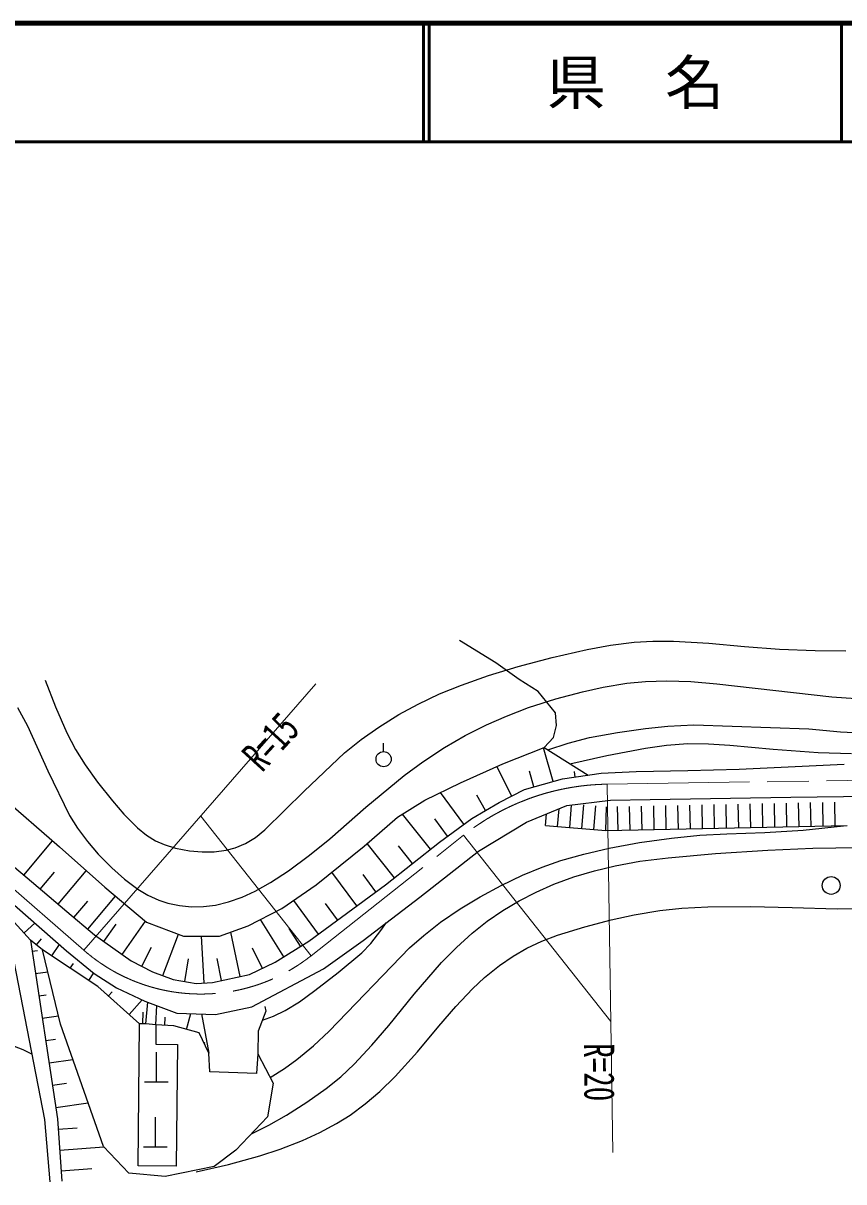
# Model space of a CAD drawing. Units: millimetres, scale not verified. Extents: x 40000 to 680000, y 20000 to 380000.
# Drawn here: x 264022 to 333188, y 282327 to 380000 of the extents above; entities that cross this region are included whole.
import ezdxf
from ezdxf.enums import TextEntityAlignment as Align

# ---------------------------------------------------------------- set-up
doc = ezdxf.new("R2010")
doc.units = ezdxf.units.MM
doc.header["$LTSCALE"] = 1000
doc.linetypes.add('CHAIN', pattern=[18.5, 12, -1.5, 3.5, -1.5])
for name, color, linetype, lineweight in [('M-BGD', 7, 'Continuous', 25), ('M-BMK', 2, 'CHAIN', 13), ('M-BMK-HTXT', 7, 'Continuous', 13), ('M-TTL', 2, 'Continuous', 140), ('M-TTL-LINE', 7, 'Continuous', 50)]:
    doc.layers.add(name, color=color, linetype=linetype, lineweight=lineweight)
doc.layers.add('M-TTL-TXT', color=7, linetype='Continuous')
doc.styles.add('ＭＳ ゴシック', font='')
doc.styles.get('ＭＳ ゴシック').set_extended_font_data('MS Gothic')

msp = doc.modelspace()

# ---------------------------------------------------------------- linework, layer by layer
at = {"layer": 'M-BGD'}
for p, q in [((303861, 326078), (300800, 327949)), ((305817, 324675), (303861, 326078)), ((307433, 323655), (305817, 324675)), ((308878, 321869), (307433, 323655)), ((308963, 320807), (308878, 321869)), ((308708, 319786), (308963, 320807)), ((307943, 318936), (308708, 319786)), ((294400, 318592), (294400, 319312)), ((304457, 317575), (307943, 318936)), ((308679, 316062), (307882, 318912)), ((307943, 318936), (311628, 316608)), ((300885, 315960), (304457, 317575)), ((324371, 317125), (333210, 317533)), ((305210, 314844), (303931, 317338)), ((307074, 315613), (306697, 316958)), ((309481, 316286), (312746, 316776)), ((310554, 316447), (310485, 316910)), ((312746, 316776), (315682, 316907)), ((315682, 316907), (320036, 316989)), ((320036, 316989), (324371, 317125)), ((297867, 314503), (300885, 315960)), ((306271, 315388), (309481, 316286)), ((262097, 314891), (267071, 310555)), ((301152, 312464), (299187, 315140)), ((302992, 313633), (302243, 314934)), ((304149, 314300), (306271, 315388)), ((313518, 314491), (316866, 314544)), ((316866, 314544), (328716, 314757)), ((328716, 314757), (344522, 314920)), ((295571, 313057), (297867, 314503)), ((301836, 312967), (304149, 314300)), ((306436, 312657), (309837, 314038)), ((309069, 312270), (309192, 313776)), ((309837, 314038), (313518, 314491)), ((310086, 312187), (310242, 314088)), ((311104, 312104), (311266, 314098)), ((312121, 312021), (312284, 314015)), ((313138, 311938), (313199, 313938)), ((314155, 311959), (314114, 313959)), ((315172, 311980), (315132, 313980)), ((316190, 312001), (316149, 314001)), ((317207, 312021), (317166, 314021)), ((318224, 312042), (318183, 314042)), ((319241, 312063), (319200, 314063)), ((320259, 312084), (320218, 314084)), ((321276, 312105), (321235, 314105)), ((322293, 312125), (322252, 314125)), ((323310, 312146), (323269, 314146)), ((324327, 312167), (324287, 314167)), ((325345, 312188), (325304, 314188)), ((326362, 312208), (326321, 314208)), ((327379, 312229), (327338, 314229)), ((328396, 312250), (328355, 314250)), ((329413, 312271), (329373, 314271)), ((330431, 312291), (330390, 314291)), ((331448, 312312), (331407, 314312)), ((332465, 312333), (332424, 314333)), ((292765, 310634), (295571, 313057)), ((298341, 310358), (295996, 313325)), ((299783, 311459), (298716, 312913)), ((299098, 310957), (301836, 312967)), ((302397, 310212), (306436, 312657)), ((308052, 312353), (308133, 313346)), ((308052, 312353), (313138, 311938)), ((313138, 311938), (333482, 312354)), ((260799, 310926), (264717, 307634)), ((264064, 308182), (266486, 311064)), ((288726, 307360), (292765, 310634)), ((295312, 307964), (293024, 310858)), ((294555, 307366), (299098, 310957)), ((296826, 309161), (295657, 310641)), ((267071, 310555), (270897, 307153)), ((297455, 306333), (302397, 310212)), ((265466, 307001), (266668, 308423)), ((266962, 305736), (269335, 308542)), ((292135, 305587), (290046, 308430)), ((293748, 306773), (292675, 308232)), ((264717, 307634), (267710, 305103)), ((270897, 307153), (274426, 304220)), ((285835, 305362), (288726, 307360)), ((288102, 302623), (294555, 307366)), ((262357, 306452), (267676, 301812)), ((268294, 304611), (269464, 306000)), ((269462, 303627), (271801, 306403)), ((288909, 303216), (286828, 306048)), ((290522, 304402), (289498, 305794)), ((292673, 302666), (297455, 306333)), ((262438, 305119), (264647, 302711)), ((267710, 305103), (270046, 303135)), ((282987, 303917), (285835, 305362)), ((264095, 303313), (265002, 304145)), ((270815, 302591), (271847, 304049)), ((272352, 301503), (274332, 304298)), ((274426, 304220), (277530, 303029)), ((280563, 303024), (282987, 303917)), ((285980, 301297), (284016, 304439)), ((265153, 302297), (265562, 302798)), ((270046, 303135), (273121, 300959)), ((275804, 299712), (277109, 303191)), ((277530, 303029), (280563, 303024)), ((279287, 299100), (279051, 303027)), ((282314, 299631), (281531, 303380)), ((287395, 302181), (286452, 303689)), ((265659, 301884), (264647, 302711)), ((264647, 302711), (266906, 287642)), ((264788, 301769), (265215, 301833)), ((267167, 295617), (265659, 301884)), ((270324, 298789), (265659, 301884)), ((266436, 301368), (267077, 302334)), ((267676, 301812), (270014, 299899)), ((274027, 300499), (274850, 302120)), ((284184, 300324), (283351, 302034)), ((285273, 300855), (288102, 302623)), ((289325, 300275), (292673, 302666)), ((265837, 287583), (263272, 300897)), ((273121, 300959), (274934, 300039)), ((277641, 299222), (277963, 301125)), ((280749, 299304), (280361, 301164)), ((283096, 299794), (285273, 300855)), ((265071, 299886), (266102, 300040)), ((267991, 300336), (268253, 300731)), ((269546, 299305), (269967, 299938)), ((270014, 299899), (271874, 298677)), ((274934, 300039), (276675, 299386)), ((283299, 297083), (289325, 300275)), ((276675, 299386), (278607, 299059)), ((278607, 299059), (279967, 299141)), ((279967, 299141), (283096, 299794)), ((265353, 298002), (265951, 298092)), ((273832, 295649), (270324, 298789)), ((271201, 298004), (271515, 298355)), ((271874, 298677), (274266, 297561)), ((272955, 296434), (274053, 297660)), ((274266, 297561), (276976, 296551)), ((274370, 295636), (274532, 297462)), ((275202, 295563), (275293, 297178)), ((280217, 296445), (283299, 297083)), ((284377, 297093), (284464, 296701)), ((265635, 296118), (266997, 296322)), ((274101, 295642), (274125, 296629)), ((275958, 295519), (275998, 296210)), ((276976, 296551), (280217, 296445)), ((277789, 295181), (278153, 296513)), ((279044, 296484), (279657, 293171)), ((284464, 296701), (283822, 295032)), ((270780, 285313), (267167, 295617)), ((273724, 283664), (273832, 295649)), ((274370, 295636), (273832, 295649)), ((275202, 295563), (274370, 295636)), ((275202, 295563), (275197, 293945)), ((276713, 295475), (275202, 295563)), ((278865, 294887), (276713, 295475)), ((283822, 295032), (283804, 293121)), ((265918, 294235), (266741, 294358)), ((279657, 293171), (278865, 294887)), ((279261, 294029), (279371, 294080)), ((275197, 293945), (277035, 293900)), ((275242, 293247), (275242, 290746)), ((277035, 293900), (276903, 283643)), ((279743, 291612), (279657, 293171)), ((283804, 293121), (283683, 291457)), ((283804, 293121), (285091, 290640)), ((266200, 292351), (268207, 292652)), ((283683, 291457), (279743, 291612)), ((266482, 290467), (267665, 290645)), ((274242, 290746), (276242, 290746)), ((285091, 290640), (284611, 287810)), ((266765, 288584), (269490, 288992)), ((266304, 282327), (265837, 287583)), ((266906, 287642), (267292, 282370)), ((275159, 287781), (275159, 285280)), ((284611, 287810), (281954, 285002)), ((266970, 286763), (268580, 286881)), ((267099, 285006), (270814, 285278)), ((272935, 283048), (270780, 285313)), ((274159, 285280), (276160, 285280)), ((281954, 285002), (280120, 283611)), ((267227, 283248), (269807, 283437)), ((276903, 283643), (273724, 283664)), ((280120, 283611), (276001, 282785)), ((276001, 282785), (272935, 283048))]:
    msp.add_line(p, q, dxfattribs=at)
for points in [[(265865, 324624), (266743, 322372), (267708, 320172), (268443, 318760), (269238, 317468), (270282, 316006), (271541, 314436), (272510, 313313), (273644, 312168), (274422, 311544), (275173, 311077), (275896, 310750), (276852, 310447), (278052, 310222), (279104, 310137), (280129, 310153), (281130, 310285), (281899, 310486), (282748, 310846), (283594, 311366), (284383, 311987), (287695, 315265), (291109, 318480), (292514, 319611), (293986, 320656), (295689, 321718), (297305, 322600), (299109, 323451), (300962, 324203), (303234, 324998), (305740, 325756), (308617, 326529), (311563, 327209), (313534, 327563), (315511, 327807), (317099, 327906), (318831, 327908), (321824, 327735), (324822, 327462), (327772, 327234), (330771, 327108), (333371, 327098)], [(263535, 322301), (264388, 320765), (266099, 316983), (267929, 313202), (268603, 312131), (269433, 311014), (270349, 309951), (271488, 308795), (272551, 307849), (273682, 307002), (274541, 306485), (275447, 306064), (276215, 305812), (277203, 305607), (278213, 305517), (279230, 305537), (280236, 305663), (281338, 305928), (282472, 306332), (283564, 306835), (284865, 307564), (286383, 308551), (288154, 309858), (289858, 311245), (292904, 313898), (296141, 316571), (297708, 317728), (299545, 318942), (301281, 319945), (303071, 320853), (304749, 321594), (306620, 322300), (308909, 323029), (311158, 323637), (312918, 324039), (314887, 324371), (316484, 324516), (318284, 324562), (320288, 324496), (322490, 324317), (332166, 323217), (334188, 323076)], [(308228, 318756), (309944, 319303), (311760, 319774), (314122, 320212), (316466, 320544), (318356, 320732), (320554, 320837), (330248, 320504), (332905, 320271), (335770, 320133)], [(310098, 317575), (313220, 318269), (316468, 318887), (318255, 319132), (320049, 319264), (321781, 319257), (323578, 319143), (327227, 318787), (331019, 318523), (333847, 318430)], [(284841, 291122), (286056, 291878), (287081, 292629), (288484, 293792), (289803, 295017), (296577, 302054), (297779, 303104), (299202, 304205), (300859, 305333), (302537, 306350), (304298, 307310), (306103, 308176), (307767, 308863), (309338, 309404), (311263, 309955), (313410, 310453), (315975, 310919), (318659, 311299), (321045, 311544), (323329, 311671), (326529, 311776), (329757, 311984), (333165, 312347)], [(283264, 286386), (284717, 287098), (286213, 287952), (287927, 289033), (289559, 290188), (290791, 291187), (291909, 292233), (293410, 293836), (294834, 295511), (296983, 298158), (299275, 300809), (300538, 302092), (301874, 303299), (303117, 304287), (304438, 305196), (305818, 306018), (307247, 306754), (308743, 307411), (310436, 308034), (312164, 308554), (313917, 308976), (315996, 309345), (318376, 309653), (322384, 310005), (326778, 310282), (330572, 310447), (334439, 310510)], [(278606, 283172), (281333, 283799), (283966, 284510), (285694, 285073), (287573, 285802), (289032, 286475), (290439, 287238), (291573, 287955), (292858, 288903), (294077, 289942), (295374, 291202), (297253, 293293), (299048, 295442), (300480, 297108), (301881, 298589), (302911, 299550), (304161, 300564), (305316, 301360), (306470, 302026), (307733, 302618), (309043, 303118), (311350, 303832), (313566, 304411), (315521, 304842), (317685, 305206), (319527, 305395), (321725, 305507), (325329, 305524), (328839, 305441), (332638, 305351), (336636, 305365)], [(284181, 295966), (285119, 296297), (286111, 296780), (287297, 297513), (288601, 298459), (290575, 299970), (292570, 301637), (293309, 302420), (294172, 303522), (294647, 304180)], [(251618, 286660), (251537, 287864), (251556, 289061), (251652, 289751), (251910, 290720), (252217, 291469), (252681, 292293), (253171, 292955), (253888, 293693), (254532, 294192), (255229, 294591), (255900, 294852), (256674, 295019), (257468, 295078), (258479, 295027), (259903, 294786), (261160, 294471), (262520, 294056), (263996, 293480), (264774, 293100)]]:
    msp.add_lwpolyline(points, dxfattribs=at)
for centre, radius in [((294400, 317952), 640), ((332122, 307310), 750)]:
    msp.add_circle(centre, radius, dxfattribs=at)
at = {"layer": 'M-BMK'}
for p, q in [((313229, 315847), (354185, 316490)), ((288298, 301390), (301138, 311539)), ((269139, 301847), (259627, 310134))]:
    msp.add_line(p, q, dxfattribs=at)
for centre, radius, start, end in [((313543, 295845), 20005, 90.89876, 128.32457), ((278994, 313160), 15003, 228.93837, 308.32457)]:
    msp.add_arc(centre, radius, start, end, dxfattribs=at)
at = {"layer": 'M-BMK-HTXT'}
for p, q in [((288699, 324300), (269139, 301847)), ((313717, 284793), (313229, 315847)), ((278994, 313160), (288298, 301390)), ((313543, 295845), (301138, 311539))]:
    msp.add_line(p, q, dxfattribs=at)
at = {"layer": 'M-TTL'}
msp.add_line((680000, 380000), (40000, 380000), dxfattribs=at)
at = {"layer": 'M-TTL-LINE'}
for p, q in [((297750, 380000), (297750, 370000)), ((298250, 380000), (298250, 370000)), ((333000, 380000), (333000, 370000)), ((40000, 370000), (680000, 370000))]:
    msp.add_line(p, q, dxfattribs=at)

# ---------------------------------------------------------------- texts
at = {"layer": 'M-BMK-HTXT', "style": 'ＭＳ ゴシック', "width": 0.7}
for s, rotation, p in [('R=15', 47.601, (284732, 316248)), ('R=20', 270.601, (310508, 293985))]:
    msp.add_text(s, height=2566, rotation=rotation, dxfattribs=at).set_placement(p, align=Align.BOTTOM_LEFT)
at = {"layer": 'M-TTL-TXT', "style": 'ＭＳ ゴシック'}
msp.add_text('県\u3000名', height=3666, dxfattribs=at).set_placement((315625, 375000), align=Align.MIDDLE_CENTER)

doc.saveas('drawing.dxf')
